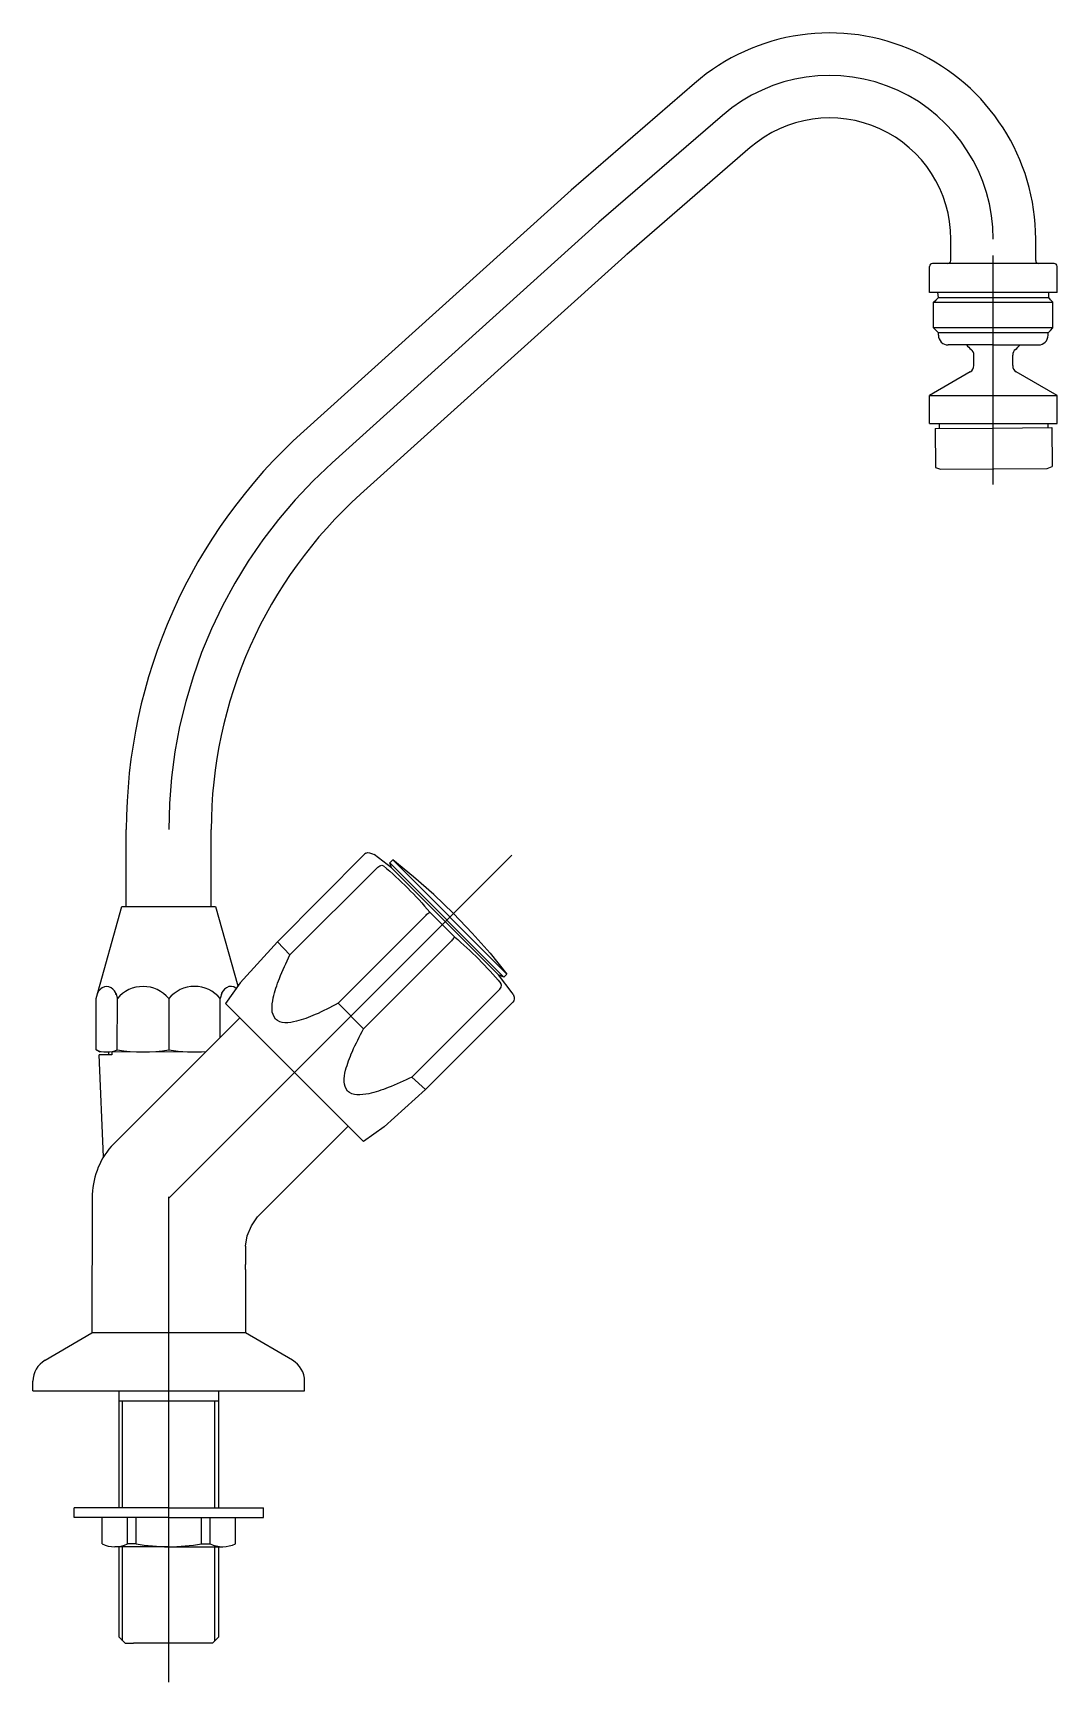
# Model space of a CAD drawing. Extents: x 109.149 to 109.36, y -5.26 to -4.921.
import ezdxf

# ---------------------------------------------------------------- set-up
doc = ezdxf.new("R2010")
doc.units = 0
doc.header["$LTSCALE"] = 0.14
doc.linetypes.add('AXES', pattern=[0.54, 0.3, -0.08, 0.08, -0.08])
doc.linetypes.add('CONTINU', pattern=[0])
doc.layers.get('0').update_dxf_attribs({"linetype": 'CONTINUOUS'})

msp = doc.modelspace()

# ---------------------------------------------------------------- linework, layer by layer
at = {"linetype": 'CONTINU'}
for points in [[(109.35578, -4.96307, 0.642715), (109.28545, -4.93095)], [(109.33828, -4.96307, 0.642718), (109.29691, -4.94418)], [(109.33449, -4.96807, 0.414211), (109.33389, -4.96867)], [(109.33768, -4.96807, 0.414211), (109.33828, -4.96747)], [(109.35578, -4.96747, 0.414141), (109.35638, -4.96807)], [(109.36017, -4.96867, 0.413948), (109.35957, -4.96807)], [(109.33573, -4.98287, 0.414214), (109.33773, -4.98487)], [(109.34151, -4.98487, 0.045676), (109.34246, -4.98578)], [(109.34303, -4.98698, 0.234), (109.34246, -4.98578)], [(109.3516, -4.98578, 0.231447), (109.35103, -4.98697)], [(109.3516, -4.98578, 0.04566), (109.35255, -4.98487)], [(109.35633, -4.98487, 0.41419), (109.35833, -4.98287)], [(109.34226, -4.99043, 0.272797), (109.34303, -4.98912)], [(109.35103, -4.98912, 0.267941), (109.35178, -4.99042)], [(109.20485, -5.00264, 0.212567), (109.16828, -5.08476)], [(109.21655, -5.01565, 0.212557), (109.18578, -5.08476)], [(109.22131, -5.09223, -0.041773), (109.23087, -5.10179)], [(109.23008, -5.10239, -0.093721), (109.23087, -5.10179)], [(109.23536, -5.10768, 0.094005), (109.23596, -5.10688)], [(109.23596, -5.10688, -0.041775), (109.24552, -5.11644)], [(109.19905, -5.1238, -0.169929), (109.19833, -5.12185, -0.063869), (109.19858, -5.11943, -0.039561), (109.19984, -5.11545, -0.02016), (109.202, -5.11059)], [(109.16332, -5.11734, 0.185708), (109.16233, -5.1185)], [(109.16514, -5.11734, 0.283753), (109.16332, -5.11734)], [(109.16621, -5.1188, 0.224059), (109.16514, -5.11734)], [(109.17703, -5.11957, 0.468802), (109.16643, -5.11957)], [(109.18764, -5.11956, 0.468835), (109.17703, -5.11957)], [(109.18892, -5.11734, 0.224059), (109.18786, -5.1188)], [(109.19092, -5.11749, 0.359065), (109.18892, -5.11734)], [(109.21195, -5.12054, -0.021683), (109.20722, -5.12289, -0.041579), (109.20336, -5.12426, -0.067561), (109.20096, -5.12456, -0.17518), (109.19905, -5.1238)], [(109.21389, -5.13863, -0.175021), (109.21319, -5.13671, -0.066716), (109.2135, -5.13435, -0.04143), (109.21488, -5.13049, -0.021464), (109.21721, -5.1258)], [(109.16203, -5.13013, 0.197187), (109.16642, -5.13013)], [(109.16642, -5.13013, 0.081682), (109.17703, -5.13013)], [(109.17703, -5.13013, 0.059124), (109.18473, -5.13048)], [(109.22716, -5.13575, -0.020367), (109.22226, -5.13793, -0.039751), (109.21827, -5.13918, -0.064974), (109.21582, -5.13942, -0.17089), (109.21389, -5.13863)], [(109.16515, -5.15006, 0.178737), (109.16123, -5.16066)], [(109.15153, -5.19412, 0.267972), (109.14903, -5.19845)], [(109.20503, -5.19845, 0.267918), (109.20253, -5.19412)], [(109.16328, -5.23195, 0.229731), (109.16851, -5.23195)], [(109.17028, -5.23195, 0.08888), (109.18378, -5.23195)], [(109.18556, -5.23195, 0.22973), (109.19078, -5.23195)]]:
    msp.add_lwpolyline(points, format="xyb", dxfattribs=at)
for points in [[(109.28545, -4.93095), (109.26001, -4.95298)], [(109.29691, -4.94418), (109.27146, -4.96621)], [(109.26001, -4.95298), (109.20485, -5.00264)], [(109.33828, -4.96747), (109.33828, -4.96307)], [(109.35578, -4.96747), (109.35578, -4.96307)], [(109.27172, -4.96598), (109.21655, -5.01565)], [(109.33389, -4.97407), (109.33389, -4.96867)], [(109.34703, -4.96807), (109.33449, -4.96807)], [(109.35957, -4.96807), (109.34703, -4.96807)], [(109.36017, -4.97407), (109.36017, -4.96867)], [(109.34703, -4.97407), (109.33389, -4.97407)], [(109.33473, -4.97607), (109.33523, -4.97557)], [(109.33523, -4.97557), (109.33573, -4.97507)], [(109.33573, -4.97507), (109.33557, -4.97407)], [(109.33573, -4.97507), (109.35849, -4.97507)], [(109.36017, -4.97407), (109.34703, -4.97407)], [(109.35849, -4.97507), (109.35849, -4.97407)], [(109.35883, -4.97557), (109.35849, -4.97507)], [(109.35933, -4.97607), (109.35883, -4.97557)], [(109.33473, -4.97607), (109.35933, -4.97607)], [(109.33473, -4.98137), (109.33473, -4.97607)], [(109.35933, -4.98137), (109.35933, -4.97607)], [(109.35933, -4.98137), (109.33473, -4.98137)], [(109.33523, -4.98187), (109.33473, -4.98137)], [(109.33573, -4.98237), (109.33523, -4.98187)], [(109.33573, -4.98287), (109.33573, -4.98237)], [(109.35833, -4.98237), (109.33573, -4.98237)], [(109.35833, -4.98237), (109.35883, -4.98187)], [(109.35833, -4.98287), (109.35833, -4.98237)], [(109.35883, -4.98187), (109.35933, -4.98137)], [(109.34703, -4.98487), (109.33773, -4.98487)], [(109.34703, -4.98487), (109.35633, -4.98487)], [(109.34303, -4.98912), (109.34303, -4.98698)], [(109.35103, -4.98912), (109.35103, -4.98697)], [(109.34226, -4.99043), (109.33389, -4.99527)], [(109.36017, -4.99527), (109.35178, -4.99042)], [(109.33389, -5.00107), (109.33389, -4.99527)], [(109.33389, -4.99527), (109.36017, -4.99527)], [(109.36017, -5.00107), (109.36017, -4.99527)], [(109.33389, -5.00107), (109.34703, -5.00107)], [(109.33503, -5.00209), (109.34703, -5.002)], [(109.33503, -5.00209), (109.33509, -5.01009)], [(109.33587, -5.00107), (109.33588, -5.00209)], [(109.34703, -5.00107), (109.36017, -5.00107)], [(109.34703, -5.002), (109.35913, -5.00191)], [(109.35827, -5.00107), (109.35828, -5.00191)], [(109.35913, -5.00191), (109.35919, -5.0099)], [(109.33509, -5.01009), (109.33615, -5.01049)], [(109.33615, -5.01049), (109.35814, -5.01032)], [(109.35814, -5.01032), (109.35919, -5.0099)], [(109.16828, -5.10057), (109.16828, -5.08476)], [(109.18578, -5.10057), (109.18578, -5.08476)], [(109.21745, -5.08977), (109.19943, -5.10789)], [(109.21768, -5.0896), (109.21745, -5.08977)], [(109.21768, -5.0896), (109.2181, -5.08948)], [(109.2181, -5.08948), (109.21845, -5.08952)], [(109.21845, -5.08952), (109.21906, -5.08974)], [(109.21906, -5.08974), (109.21938, -5.0899)], [(109.22297, -5.0926), (109.21938, -5.0899)], [(109.22321, -5.091), (109.22258, -5.09162)], [(109.23572, -5.10203), (109.23168, -5.09816), (109.2275, -5.09448), (109.22321, -5.091)], [(109.24675, -5.11455), (109.22321, -5.091)], [(109.22014, -5.09246), (109.202, -5.11059)], [(109.22014, -5.09246), (109.22053, -5.09219), (109.22095, -5.09211), (109.22131, -5.09223)], [(109.24613, -5.11517), (109.22258, -5.09162)], [(109.22297, -5.0926), (109.22258, -5.09162)], [(109.24502, -5.11465), (109.22297, -5.0926)], [(109.16203, -5.11957), (109.16738, -5.10057)], [(109.16738, -5.10057), (109.18668, -5.10057)], [(109.18668, -5.10057), (109.1913, -5.11696)], [(109.23008, -5.10239), (109.21195, -5.12054)], [(109.23596, -5.10688), (109.23087, -5.10179)], [(109.23572, -5.10203), (109.2396, -5.10607), (109.24327, -5.11025), (109.24675, -5.11455)], [(109.19174, -5.11632), (109.19943, -5.10789)], [(109.202, -5.11059), (109.19943, -5.10789)], [(109.23554, -5.1075), (109.21721, -5.1258)], [(109.24613, -5.11517), (109.24502, -5.11465)], [(109.24785, -5.11837), (109.24502, -5.11465)], [(109.24675, -5.11455), (109.24613, -5.11517)], [(109.19174, -5.11632), (109.18874, -5.1206)], [(109.24529, -5.11761), (109.22716, -5.13575)], [(109.24529, -5.11761), (109.24556, -5.11722), (109.24564, -5.1168), (109.24552, -5.11644)], [(109.24802, -5.11869), (109.24785, -5.11837)], [(109.16203, -5.13013), (109.16203, -5.11957)], [(109.1661, -5.11843), (109.16643, -5.11957)], [(109.16642, -5.13013), (109.16643, -5.11957)], [(109.17703, -5.11957), (109.17703, -5.13013)], [(109.18797, -5.11843), (109.18764, -5.11956)], [(109.18764, -5.12757), (109.18764, -5.11956)], [(109.21715, -5.14901), (109.18874, -5.1206)], [(109.21721, -5.1258), (109.21195, -5.12054)], [(109.24798, -5.1203), (109.22994, -5.13834)], [(109.24815, -5.12007), (109.24798, -5.1203)], [(109.24802, -5.11869), (109.24823, -5.1193)], [(109.24827, -5.11965), (109.24815, -5.12007)], [(109.24823, -5.1193), (109.24827, -5.11965)], [(109.16515, -5.15006), (109.19167, -5.12353)], [(109.21311, -5.14497), (109.19269, -5.12455)], [(109.16278, -5.13057), (109.16203, -5.13013)], [(109.1636, -5.15219), (109.16268, -5.13117)], [(109.16528, -5.13117), (109.16268, -5.13117)], [(109.16396, -5.13117), (109.16268, -5.13117)], [(109.16278, -5.13057), (109.18473, -5.13048)], [(109.16463, -5.13055), (109.16463, -5.13117)], [(109.16528, -5.13047), (109.16528, -5.13117)], [(109.22994, -5.13834), (109.22143, -5.14601)], [(109.22994, -5.13834), (109.22716, -5.13575)], [(109.19535, -5.16455), (109.21402, -5.14588)], [(109.22143, -5.14601), (109.21715, -5.14901)], [(109.16123, -5.16066), (109.16116, -5.18845)], [(109.19286, -5.17059), (109.19323, -5.16846), (109.1941, -5.16638), (109.19535, -5.16455)], [(109.19286, -5.17059), (109.19283, -5.1732)], [(109.19283, -5.1732), (109.19283, -5.17441)], [(109.19283, -5.17542), (109.19283, -5.17441)], [(109.19283, -5.17542), (109.19283, -5.18845)], [(109.15153, -5.19412), (109.16116, -5.18845)], [(109.19283, -5.18845), (109.16116, -5.18845)], [(109.20253, -5.19412), (109.19283, -5.18845)], [(109.14903, -5.20045), (109.14903, -5.19845)], [(109.20503, -5.20045), (109.20503, -5.19845)], [(109.14903, -5.20045), (109.20503, -5.20045)], [(109.16671, -5.20045), (109.16671, -5.22455)], [(109.16671, -5.20245), (109.18736, -5.20245)], [(109.16751, -5.22455), (109.16751, -5.20245)], [(109.18656, -5.22455), (109.18656, -5.20245)], [(109.18736, -5.22455), (109.18736, -5.20045)], [(109.16671, -5.22455), (109.15753, -5.22455)], [(109.15753, -5.22655), (109.15753, -5.22455)], [(109.17703, -5.22455), (109.15753, -5.22455)], [(109.17703, -5.22655), (109.15753, -5.22655)], [(109.16328, -5.23195), (109.16328, -5.22655)], [(109.16851, -5.23195), (109.16851, -5.22655)], [(109.17028, -5.23195), (109.17028, -5.22655)], [(109.17703, -5.22455), (109.19653, -5.22455)], [(109.17703, -5.22655), (109.19653, -5.22655)], [(109.18378, -5.23195), (109.18378, -5.22655)], [(109.18556, -5.23195), (109.18556, -5.22655)], [(109.19078, -5.23195), (109.19078, -5.22655)], [(109.19653, -5.22655), (109.19653, -5.22455)], [(109.17703, -5.23255), (109.1659, -5.23255)], [(109.16671, -5.23249), (109.16671, -5.25112)], [(109.16751, -5.25192), (109.16751, -5.23233)], [(109.17028, -5.23195), (109.16851, -5.23195)], [(109.17703, -5.23255), (109.18817, -5.23255)], [(109.18378, -5.23195), (109.18556, -5.23195)], [(109.18656, -5.25192), (109.18656, -5.23232)], [(109.18736, -5.25112), (109.18736, -5.23249)], [(109.16803, -5.25245), (109.16671, -5.25112)], [(109.16803, -5.25245), (109.16973, -5.25245)], [(109.17703, -5.25245), (109.16973, -5.25245)], [(109.18433, -5.25245), (109.17703, -5.25245)], [(109.18603, -5.25245), (109.18433, -5.25245)], [(109.18603, -5.25245), (109.18736, -5.25112)]]:
    msp.add_lwpolyline(points, dxfattribs=at)
at = {"linetype": 'AXES'}
for points in [[(109.34703, -4.96307, 0.642717), (109.29118, -4.93756)], [(109.2107, -5.00915, 0.212567), (109.17703, -5.08476)]]:
    msp.add_lwpolyline(points, format="xyb", dxfattribs=at)
for points in [[(109.29118, -4.93756), (109.26573, -4.95959)], [(109.26573, -4.95959), (109.2107, -5.00915)], [(109.34703, -5.0136), (109.34703, -4.9664)], [(109.17703, -5.26043), (109.17703, -5.08476)], [(109.17703, -5.16072), (109.2495, -5.08825)]]:
    msp.add_lwpolyline(points, dxfattribs=at)

doc.saveas('drawing.dxf')
